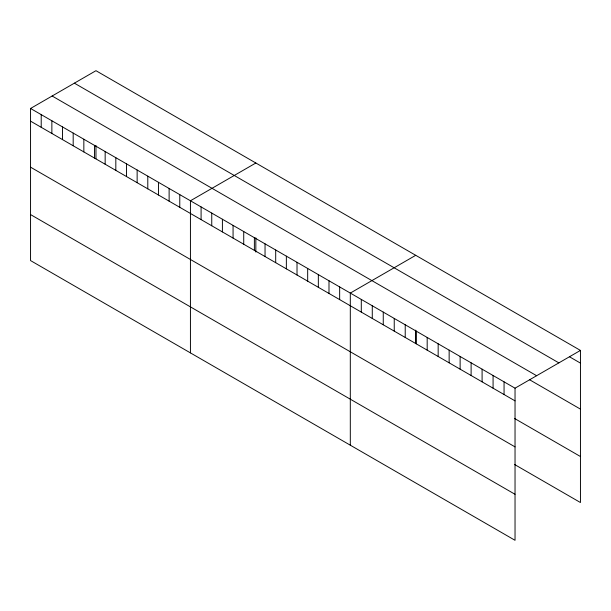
<?xml version="1.0" encoding="UTF-8"?>
<svg xmlns="http://www.w3.org/2000/svg" width="611" height="611" viewBox="0 0 611 611"><rect width="100%" height="100%" fill="white"/><g stroke="black" fill="none" stroke-linecap="round" stroke-linejoin="round"><path stroke-width="0.92" d="M30.55 108.468L515.035 388.184L515.035 540.3L30.55 260.584L30.55 108.468L95.965 70.7L580.45 350.416L580.45 502.532L514.561 464.49M255.841 163.007L190.433 200.775L190.433 352.891M415.724 255.314L350.309 293.081L350.309 445.198M515.035 388.184L580.45 350.416M569.467 356.771L580.45 363.11M74.374 83.165L558.866 362.881M52.134 96.003L536.626 375.719M529.462 379.683L580.45 409.118M30.55 121.154L515.035 400.869M514.561 418.482L580.45 456.524M30.55 167.17L515.035 446.885M30.55 214.576L515.035 494.291M504.06 381.844L504.06 394.53M493.077 375.498L493.077 388.191M482.094 369.159L482.094 381.852M471.112 362.819L471.112 375.513M460.129 356.48L460.129 369.174M449.146 350.141L449.146 362.835M438.163 343.802L438.163 356.488M427.181 337.463L427.181 350.149M416.206 331.116L416.206 343.81M415.724 330.131L415.724 343.405M405.223 324.777L405.223 337.471M394.24 318.438L394.24 331.131M383.257 312.099L383.257 324.792M372.275 305.76L372.275 318.446M361.292 299.421L361.292 312.106M339.655 286.926L339.655 299.611M328.993 280.77L328.993 293.463M318.339 274.614L318.339 287.307M307.677 268.466L307.677 281.152M297.015 262.31L297.015 275.003M286.36 256.154L286.36 268.848M275.698 249.998L275.698 262.692M265.044 243.85L265.044 256.536M255.841 237.824L255.841 252.045M254.382 237.694L254.382 250.388M243.728 231.538L243.728 244.232M233.066 225.39L233.066 238.076M222.404 219.234L222.404 231.92M211.75 213.079L211.75 225.772M201.088 206.923L201.088 219.616M179.771 194.619L179.771 207.312M169.117 188.463L169.117 201.156M158.455 182.307L158.455 195.001M147.793 176.159L147.793 188.845M137.139 170.003L137.139 182.697M126.477 163.847L126.477 176.541M115.823 157.699L115.823 170.385M105.161 151.543L105.161 164.229M95.965 145.517L95.965 158.791M94.499 145.387L94.499 158.081M83.844 139.232L83.844 151.925M73.183 133.083L73.183 145.769M62.528 126.928L62.528 139.614M51.866 120.772L51.866 133.465M41.212 114.616L41.212 127.309"/></g></svg>
